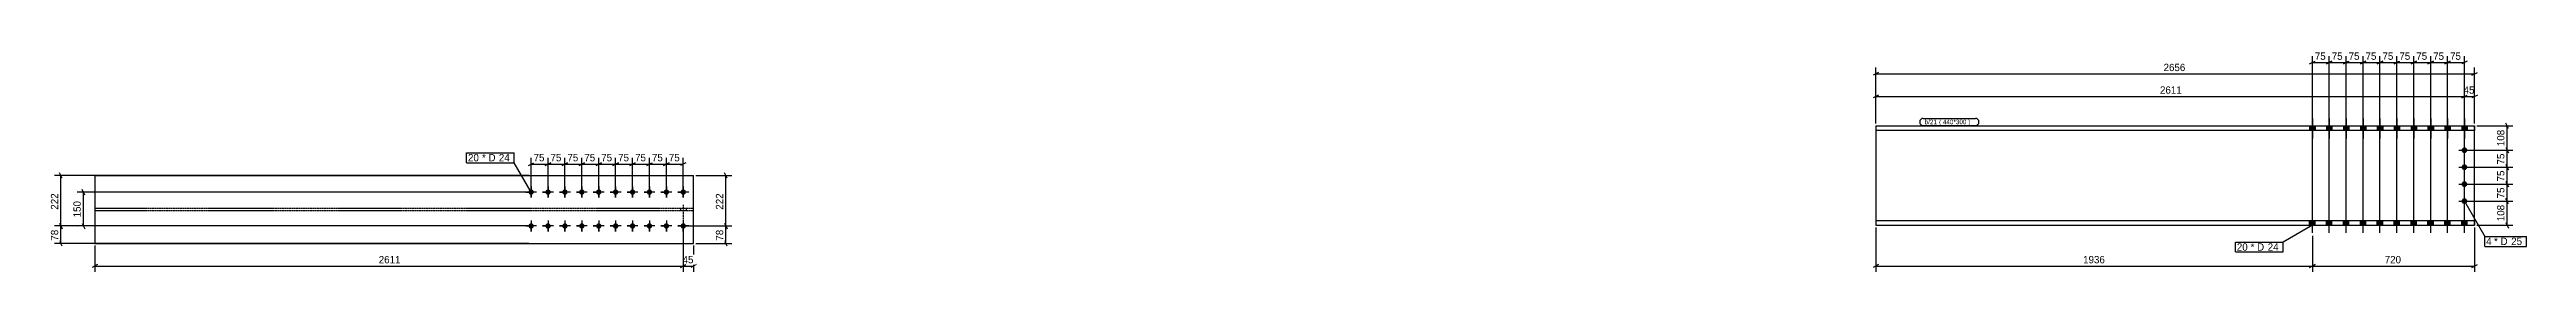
# Model space of a CAD drawing. Header units: millimetres. Extents: x 26 to 11014, y 32 to 1008.
import ezdxf

# ---------------------------------------------------------------- set-up
doc = ezdxf.new("R2010")
doc.units = ezdxf.units.MM
doc.linetypes.add('DXK_LINE_DOT2', pattern=[3.9198, 1.9599, -1.9599])
doc.linetypes.add('DXK_LINE_DOT4', pattern=[0.9408, 0.4704, -0.4704])
doc.styles.add('Comic Sans MS', font='COMIC.TTF', dxfattribs={"height": 0.2})

msp = doc.modelspace()

# ---------------------------------------------------------------- hatches: boundary and pattern name
at = {"linetype": 'Continuous'}
for points in [[(10052, 657), (10076, 657), (10076, 678), (10052, 678)], [(10052, 657), (10076, 657), (10076, 678), (10052, 678)], [(10127, 657), (10151, 657), (10151, 678), (10127, 678)], [(10127, 657), (10151, 657), (10151, 678), (10127, 678)], [(10202, 657), (10226, 657), (10226, 678), (10202, 678)], [(10202, 657), (10226, 657), (10226, 678), (10202, 678)], [(10277, 657), (10301, 657), (10301, 678), (10277, 678)], [(10277, 657), (10301, 657), (10301, 678), (10277, 678)], [(10352, 657), (10376, 657), (10376, 678), (10352, 678)], [(10352, 657), (10376, 657), (10376, 678), (10352, 678)], [(10427, 657), (10451, 657), (10451, 678), (10427, 678)], [(10427, 657), (10451, 657), (10451, 678), (10427, 678)], [(10502, 657), (10526, 657), (10526, 678), (10502, 678)], [(10502, 657), (10526, 657), (10526, 678), (10502, 678)], [(10577, 657), (10601, 657), (10601, 678), (10577, 678)], [(10577, 657), (10601, 657), (10601, 678), (10577, 678)], [(10652, 657), (10676, 657), (10676, 678), (10652, 678)], [(10652, 657), (10676, 657), (10676, 678), (10652, 678)], [(10727, 657), (10751, 657), (10751, 678), (10727, 678)], [(10727, 657), (10751, 657), (10751, 678), (10727, 678)], [(10726, 570), (10726, 573), (10727, 575), (10729, 577), (10730, 579), (10732, 581), (10735, 582), (10737, 583), (10740, 583), (10743, 582), (10745, 581), (10747, 579), (10749, 577), (10750, 575), (10751, 573), (10751, 570), (10751, 568), (10750, 565), (10749, 563), (10747, 561), (10745, 559), (10743, 558), (10740, 558), (10737, 558), (10735, 558), (10732, 559), (10730, 561), (10729, 563), (10727, 565), (10726, 568)], [(10726, 495), (10726, 498), (10727, 500), (10729, 502), (10730, 504), (10732, 506), (10735, 507), (10737, 508), (10740, 508), (10743, 507), (10745, 506), (10747, 504), (10749, 502), (10750, 500), (10751, 498), (10751, 495), (10751, 493), (10750, 490), (10749, 488), (10747, 486), (10745, 484), (10743, 483), (10740, 483), (10737, 483), (10735, 483), (10732, 484), (10730, 486), (10729, 488), (10727, 490), (10726, 493)], [(2162, 373, -1), (2162, 397, -1)], [(2237, 373, -1), (2237, 397, -1)], [(2312, 373, -1), (2312, 397, -1)], [(2387, 373, -1), (2387, 397, -1)], [(2462, 373, -1), (2462, 397, -1)], [(2537, 373, -1), (2537, 397, -1)], [(2612, 373, -1), (2612, 397, -1)], [(2687, 373, -1), (2687, 397, -1)], [(2762, 373, -1), (2762, 397, -1)], [(2837, 373, -1), (2837, 397, -1)], [(10726, 420), (10726, 423), (10727, 425), (10729, 427), (10730, 429), (10732, 431), (10735, 432), (10737, 433), (10740, 433), (10743, 432), (10745, 431), (10747, 429), (10749, 427), (10750, 425), (10751, 423), (10751, 420), (10751, 418), (10750, 415), (10749, 413), (10747, 411), (10745, 409), (10743, 408), (10740, 408), (10737, 408), (10735, 408), (10732, 409), (10730, 411), (10729, 413), (10727, 415), (10726, 418)], [(10726, 345), (10726, 348), (10727, 350), (10729, 352), (10730, 354), (10732, 356), (10735, 357), (10737, 358), (10740, 358), (10743, 357), (10745, 356), (10747, 354), (10749, 352), (10750, 350), (10751, 348), (10751, 345), (10751, 343), (10750, 340), (10749, 338), (10747, 336), (10745, 334), (10743, 333), (10740, 333), (10737, 333), (10735, 333), (10732, 334), (10730, 336), (10729, 338), (10727, 340), (10726, 343)], [(2162, 223, -1), (2162, 247, -1)], [(2237, 223, -1), (2237, 247, -1)], [(2312, 223, -1), (2312, 247, -1)], [(2387, 223, -1), (2387, 247, -1)], [(2462, 223, -1), (2462, 247, -1)], [(2537, 223, -1), (2537, 247, -1)], [(2612, 223, -1), (2612, 247, -1)], [(2687, 223, -1), (2687, 247, -1)], [(2762, 223, -1), (2762, 247, -1)], [(2837, 223, -1), (2837, 247, -1)], [(10052, 238), (10076, 238), (10076, 259), (10052, 259)], [(10052, 238), (10076, 238), (10076, 259), (10052, 259)], [(10127, 238), (10151, 238), (10151, 259), (10127, 259)], [(10127, 238), (10151, 238), (10151, 259), (10127, 259)], [(10202, 238), (10226, 238), (10226, 259), (10202, 259)], [(10202, 238), (10226, 238), (10226, 259), (10202, 259)], [(10277, 238), (10301, 238), (10301, 259), (10277, 259)], [(10277, 238), (10301, 238), (10301, 259), (10277, 259)], [(10352, 238), (10376, 238), (10376, 259), (10352, 259)], [(10352, 238), (10376, 238), (10376, 259), (10352, 259)], [(10427, 238), (10451, 238), (10451, 259), (10427, 259)], [(10427, 238), (10451, 238), (10451, 259), (10427, 259)], [(10502, 238), (10526, 238), (10526, 259), (10502, 259)], [(10502, 238), (10526, 238), (10526, 259), (10502, 259)], [(10577, 238), (10601, 238), (10601, 259), (10577, 259)], [(10577, 238), (10601, 238), (10601, 259), (10577, 259)], [(10652, 238), (10676, 238), (10676, 259), (10652, 259)], [(10652, 238), (10676, 238), (10676, 259), (10652, 259)], [(10727, 238), (10751, 238), (10751, 259), (10727, 259)], [(10727, 238), (10751, 238), (10751, 259), (10727, 259)]]:
    msp.add_hatch(color=3, dxfattribs=at).paths.add_polyline_path(points)

# ---------------------------------------------------------------- linework, layer by layer
at = {"color": 8, "linetype": 'Continuous'}
for p, q in [((8140, 914), (8116, 902)), ((8128, 688), (8128, 936)), ((10052, 952), (10076, 964)), ((10064, 286), (10064, 986)), ((10127, 952), (10151, 964)), ((10139, 286), (10139, 986)), ((10139, 958), (10214, 958)), ((10226, 964), (10202, 952)), ((10214, 286), (10214, 986)), ((10277, 952), (10301, 964)), ((10289, 286), (10289, 986)), ((10352, 952), (10376, 964)), ((10364, 286), (10364, 986)), ((10364, 958), (10439, 958)), ((10451, 964), (10427, 952)), ((10439, 286), (10439, 986)), ((10502, 952), (10526, 964)), ((10514, 286), (10514, 986)), ((10577, 952), (10601, 964)), ((10589, 286), (10589, 986)), ((10652, 952), (10676, 964)), ((10664, 286), (10664, 986)), ((10664, 958), (10739, 958)), ((10751, 964), (10727, 952)), ((8140, 814), (8116, 802)), ((8128, 688), (8128, 836)), ((10727, 802), (10751, 814)), ((10739, 580), (10739, 836)), ((10739, 808), (10784, 808)), ((10796, 814), (10772, 802)), ((10784, 688), (10784, 836)), ((10794, 678), (10954, 678)), ((10934, 666), (10922, 690)), ((10928, 570), (10928, 678)), ((10749, 570), (10954, 570)), ((10922, 582), (10934, 558)), ((2152, 458), (48, 458)), ((82, 446), (70, 470)), ((2150, 503), (2174, 515)), ((2162, 395), (2162, 537)), ((2225, 503), (2249, 515)), ((2237, 395), (2237, 537)), ((2300, 503), (2324, 515)), ((2312, 395), (2312, 537)), ((2375, 503), (2399, 515)), ((2387, 395), (2387, 537)), ((2450, 503), (2474, 515)), ((2462, 395), (2462, 537)), ((2525, 503), (2549, 515)), ((2537, 395), (2537, 537)), ((2600, 503), (2624, 515)), ((2612, 395), (2612, 537)), ((2612, 509), (2687, 509)), ((2699, 515), (2675, 503)), ((2687, 395), (2687, 537)), ((2750, 503), (2774, 515)), ((2762, 395), (2762, 537)), ((2762, 509), (2837, 509)), ((2849, 515), (2825, 503)), ((2837, 395), (2837, 537)), ((2892, 458), (3052, 458)), ((3032, 446), (3020, 470)), ((3026, 235), (3026, 458)), ((10749, 495), (10954, 495)), ((10934, 483), (10922, 507)), ((2152, 385), (148, 384)), ((182, 372), (170, 396)), ((176, 234), (176, 384)), ((10749, 420), (10954, 420)), ((10749, 345), (10954, 345)), ((10934, 408), (10922, 432)), ((10934, 333), (10922, 357)), ((2152, 235), (148, 234)), ((170, 246), (182, 222)), ((2837, 225), (2837, 32)), ((2847, 235), (3052, 235)), ((2847, 235), (3052, 235)), ((3020, 247), (3032, 223)), ((3026, 158), (3026, 235)), ((8128, 228), (8128, 32)), ((10784, 228), (10784, 32)), ((10794, 238), (10954, 238)), ((10922, 250), (10934, 226)), ((82, 146), (70, 170)), ((226, 148), (226, 32)), ((2882, 148), (2882, 32)), ((3032, 146), (3020, 170)), ((10064, 191), (10064, 32)), ((10064, 191), (10064, 32)), ((238, 64), (214, 52)), ((2825, 52), (2849, 64)), ((2837, 58), (2882, 58)), ((2894, 64), (2870, 52)), ((8140, 64), (8116, 52)), ((8128, 58), (10064, 58)), ((10076, 64), (10052, 52)), ((10052, 52), (10076, 64)), ((10064, 58), (10784, 58)), ((10772, 52), (10796, 64))]:
    msp.add_line(p, q, dxfattribs=at)
at = {"color": 7, "linetype": 'Continuous'}
for p, q in [((8128, 678), (8128, 238)), ((8128, 678), (10784, 678)), ((10784, 678), (10784, 657)), ((10784, 657), (8128, 657)), ((10784, 259), (10784, 657)), ((226, 458), (226, 158)), ((226, 458), (2882, 458)), ((2882, 158), (2882, 458)), ((8128, 259), (10784, 259)), ((8128, 238), (10784, 238)), ((10784, 259), (10784, 238)), ((226, 158), (2882, 158))]:
    msp.add_line(p, q, dxfattribs=at)
at = {"color": 3, "linetype": 'Continuous'}
for p, q in [((10052, 678), (10052, 657)), ((10052, 678), (10052, 657)), ((10064, 711), (10064, 622)), ((10064, 711), (10064, 622)), ((10076, 678), (10076, 657)), ((10076, 678), (10076, 657)), ((10127, 678), (10127, 657)), ((10127, 678), (10127, 657)), ((10139, 711), (10139, 622)), ((10139, 711), (10139, 622)), ((10151, 678), (10151, 657)), ((10151, 678), (10151, 657)), ((10202, 678), (10202, 657)), ((10202, 678), (10202, 657)), ((10214, 711), (10214, 622)), ((10214, 711), (10214, 622)), ((10226, 678), (10226, 657)), ((10226, 678), (10226, 657)), ((10277, 678), (10277, 657)), ((10277, 678), (10277, 657)), ((10289, 711), (10289, 622)), ((10289, 711), (10289, 622)), ((10301, 678), (10301, 657)), ((10301, 678), (10301, 657)), ((10352, 678), (10352, 657)), ((10352, 678), (10352, 657)), ((10364, 711), (10364, 622)), ((10364, 711), (10364, 622)), ((10376, 678), (10376, 657)), ((10376, 678), (10376, 657)), ((10427, 678), (10427, 657)), ((10427, 678), (10427, 657)), ((10439, 711), (10439, 622)), ((10439, 711), (10439, 622)), ((10451, 678), (10451, 657)), ((10451, 678), (10451, 657)), ((10502, 678), (10502, 657)), ((10502, 678), (10502, 657)), ((10514, 711), (10514, 622)), ((10514, 711), (10514, 622)), ((10526, 678), (10526, 657)), ((10526, 678), (10526, 657)), ((10577, 678), (10577, 657)), ((10577, 678), (10577, 657)), ((10589, 711), (10589, 622)), ((10589, 711), (10589, 622)), ((10601, 678), (10601, 657)), ((10601, 678), (10601, 657)), ((10652, 678), (10652, 657)), ((10652, 678), (10652, 657)), ((10664, 711), (10664, 622)), ((10664, 711), (10664, 622)), ((10676, 678), (10676, 657)), ((10676, 678), (10676, 657)), ((10727, 678), (10727, 657)), ((10727, 678), (10727, 657)), ((10739, 711), (10739, 622)), ((10739, 711), (10739, 622)), ((10751, 678), (10751, 657)), ((10751, 678), (10751, 657)), ((10714, 570), (10764, 570)), ((10739, 545), (10739, 595)), ((10714, 495), (10764, 495)), ((10739, 470), (10739, 520)), ((10739, 395), (10739, 445)), ((2186, 385), (2138, 385)), ((2138, 385), (2154, 385)), ((2162, 409), (2162, 361)), ((2162, 409), (2162, 393)), ((2162, 361), (2162, 377)), ((2186, 385), (2170, 385)), ((2261, 385), (2213, 385)), ((2213, 385), (2229, 385)), ((2237, 409), (2237, 361)), ((2237, 409), (2237, 393)), ((2237, 361), (2237, 377)), ((2261, 385), (2245, 385)), ((2336, 385), (2288, 385)), ((2288, 385), (2304, 385)), ((2312, 409), (2312, 361)), ((2312, 409), (2312, 393)), ((2312, 361), (2312, 377)), ((2336, 385), (2320, 385)), ((2411, 385), (2363, 385)), ((2363, 385), (2379, 385)), ((2387, 409), (2387, 361)), ((2387, 409), (2387, 393)), ((2387, 361), (2387, 377)), ((2411, 385), (2395, 385)), ((2486, 385), (2438, 385)), ((2438, 385), (2454, 385)), ((2462, 409), (2462, 361)), ((2462, 409), (2462, 393)), ((2462, 361), (2462, 377)), ((2486, 385), (2470, 385)), ((2561, 385), (2513, 385)), ((2513, 385), (2529, 385)), ((2537, 409), (2537, 361)), ((2537, 409), (2537, 393)), ((2537, 361), (2537, 377)), ((2561, 385), (2545, 385)), ((2636, 385), (2588, 385)), ((2588, 385), (2604, 385)), ((2612, 409), (2612, 361)), ((2612, 409), (2612, 393)), ((2612, 361), (2612, 377)), ((2636, 385), (2620, 385)), ((2711, 385), (2663, 385)), ((2663, 385), (2679, 385)), ((2687, 409), (2687, 361)), ((2687, 409), (2687, 393)), ((2687, 361), (2687, 377)), ((2711, 385), (2695, 385)), ((2786, 385), (2738, 385)), ((2738, 385), (2754, 385)), ((2762, 409), (2762, 361)), ((2762, 409), (2762, 393)), ((2762, 361), (2762, 377)), ((2786, 385), (2770, 385)), ((2861, 385), (2813, 385)), ((2813, 385), (2829, 385)), ((2837, 409), (2837, 361)), ((2837, 409), (2837, 393)), ((2837, 361), (2837, 377)), ((2861, 385), (2845, 385)), ((10714, 420), (10764, 420)), ((10714, 345), (10764, 345)), ((10739, 320), (10739, 370)), ((2186, 235), (2138, 235)), ((2138, 235), (2154, 235)), ((2162, 259), (2162, 211)), ((2162, 259), (2162, 243)), ((2162, 211), (2162, 227)), ((2186, 235), (2170, 235)), ((2261, 235), (2213, 235)), ((2213, 235), (2229, 235)), ((2237, 259), (2237, 211)), ((2237, 259), (2237, 243)), ((2237, 211), (2237, 227)), ((2261, 235), (2245, 235)), ((2336, 235), (2288, 235)), ((2288, 235), (2304, 235)), ((2312, 259), (2312, 211)), ((2312, 259), (2312, 243)), ((2312, 211), (2312, 227)), ((2336, 235), (2320, 235)), ((2411, 235), (2363, 235)), ((2363, 235), (2379, 235)), ((2387, 259), (2387, 211)), ((2387, 259), (2387, 243)), ((2387, 211), (2387, 227)), ((2411, 235), (2395, 235)), ((2486, 235), (2438, 235)), ((2438, 235), (2454, 235)), ((2462, 259), (2462, 211)), ((2462, 259), (2462, 243)), ((2462, 211), (2462, 227)), ((2486, 235), (2470, 235)), ((2561, 235), (2513, 235)), ((2513, 235), (2529, 235)), ((2537, 259), (2537, 211)), ((2537, 259), (2537, 243)), ((2537, 211), (2537, 227)), ((2561, 235), (2545, 235)), ((2636, 235), (2588, 235)), ((2588, 235), (2604, 235)), ((2612, 259), (2612, 211)), ((2612, 259), (2612, 243)), ((2612, 211), (2612, 227)), ((2636, 235), (2620, 235)), ((2711, 235), (2663, 235)), ((2663, 235), (2679, 235)), ((2687, 259), (2687, 211)), ((2687, 259), (2687, 243)), ((2687, 211), (2687, 227)), ((2711, 235), (2695, 235)), ((2786, 235), (2738, 235)), ((2738, 235), (2754, 235)), ((2762, 259), (2762, 211)), ((2762, 259), (2762, 243)), ((2762, 211), (2762, 227)), ((2786, 235), (2770, 235)), ((2861, 235), (2813, 235)), ((2813, 235), (2829, 235)), ((2837, 259), (2837, 211)), ((2837, 259), (2837, 243)), ((2837, 211), (2837, 227)), ((2861, 235), (2845, 235)), ((10052, 238), (10052, 259)), ((10052, 238), (10052, 259)), ((10064, 204), (10064, 294)), ((10064, 204), (10064, 294)), ((10076, 238), (10076, 259)), ((10076, 238), (10076, 259)), ((10127, 238), (10127, 259)), ((10127, 238), (10127, 259)), ((10139, 204), (10139, 294)), ((10139, 204), (10139, 294)), ((10151, 238), (10151, 259)), ((10151, 238), (10151, 259)), ((10202, 238), (10202, 259)), ((10202, 238), (10202, 259)), ((10214, 204), (10214, 294)), ((10214, 204), (10214, 294)), ((10226, 238), (10226, 259)), ((10226, 238), (10226, 259)), ((10277, 238), (10277, 259)), ((10277, 238), (10277, 259)), ((10289, 204), (10289, 294)), ((10289, 204), (10289, 294)), ((10301, 238), (10301, 259)), ((10301, 238), (10301, 259)), ((10352, 238), (10352, 259)), ((10352, 238), (10352, 259)), ((10364, 204), (10364, 294)), ((10364, 204), (10364, 294)), ((10376, 238), (10376, 259)), ((10376, 238), (10376, 259)), ((10427, 238), (10427, 259)), ((10427, 238), (10427, 259)), ((10439, 204), (10439, 294)), ((10439, 204), (10439, 294)), ((10451, 238), (10451, 259)), ((10451, 238), (10451, 259)), ((10502, 238), (10502, 259)), ((10502, 238), (10502, 259)), ((10514, 204), (10514, 294)), ((10514, 204), (10514, 294)), ((10526, 238), (10526, 259)), ((10526, 238), (10526, 259)), ((10577, 238), (10577, 259)), ((10577, 238), (10577, 259)), ((10589, 204), (10589, 294)), ((10589, 204), (10589, 294)), ((10601, 238), (10601, 259)), ((10601, 238), (10601, 259)), ((10652, 238), (10652, 259)), ((10652, 238), (10652, 259)), ((10664, 204), (10664, 294)), ((10664, 204), (10664, 294)), ((10676, 238), (10676, 259)), ((10676, 238), (10676, 259)), ((10727, 238), (10727, 259)), ((10727, 238), (10727, 259)), ((10739, 204), (10739, 294)), ((10739, 204), (10739, 294)), ((10751, 238), (10751, 259)), ((10751, 238), (10751, 259))]:
    msp.add_line(p, q, dxfattribs=at)
at = {"color": 7, "linetype": 'DXK_LINE_DOT4'}
for p, q in [((10784, 657), (10784, 678)), ((10784, 259), (10784, 657)), ((2882, 313), (226, 313)), ((2882, 302), (226, 302)), ((10784, 238), (10784, 259))]:
    msp.add_line(p, q, dxfattribs=at)
at = {"color": 3, "linetype": 'DXK_LINE_DOT2'}
for p, q in [((2825, 313), (2825, 302)), ((2825, 313), (2825, 302)), ((2825, 313), (2825, 302)), ((2825, 313), (2825, 302)), ((2837, 328), (2837, 258)), ((2837, 328), (2837, 258)), ((2837, 328), (2837, 258)), ((2837, 328), (2837, 258)), ((2850, 313), (2850, 302)), ((2850, 313), (2850, 302)), ((2850, 313), (2850, 302)), ((2850, 313), (2850, 302))]:
    msp.add_line(p, q, dxfattribs=at)

# ---------------------------------------------------------------- wipeouts: each hides what was drawn before it
at = {"color": 0}
for points in [[(1934, 521), (1934, 553), (1882, 553), (1882, 521)], [(9781, 126), (9781, 158), (9729, 158), (9729, 126)]]:
    msp.add_wipeout(points, dxfattribs=at)

# ---------------------------------------------------------------- next in the draw order: wipeouts: each hides what was drawn before it
for points in [[(10209, 964), (10209, 1008), (10144, 1008), (10144, 964)], [(10434, 964), (10434, 1008), (10369, 1008), (10369, 964)], [(10794, 814), (10794, 858), (10729, 858), (10729, 814)], [(8402, 685), (8402, 705), (8344, 705), (8344, 685)], [(10922, 666), (10877, 666), (10877, 582), (10922, 582)], [(1934, 521), (1934, 553), (1882, 553), (1882, 521)], [(2682, 515), (2682, 560), (2617, 560), (2617, 515)], [(2832, 515), (2832, 560), (2767, 560), (2767, 515)], [(170, 351), (126, 351), (126, 267), (170, 267)], [(3020, 392), (2976, 392), (2976, 301), (3020, 301)], [(9781, 126), (9781, 158), (9729, 158), (9729, 126)], [(10861, 151), (10861, 183), (10835, 183), (10835, 151)], [(2892, 64), (2892, 108), (2827, 108), (2827, 64)], [(9151, 64), (9151, 108), (9041, 108), (9041, 64)], [(10469, 64), (10469, 108), (10378, 108), (10378, 64)]]:
    msp.add_wipeout(points, dxfattribs=at)

# ---------------------------------------------------------------- next in the draw order: linework, layer by layer
at = {"color": 8, "linetype": 'Continuous'}
for p, q in [((10064, 958), (10139, 958)), ((10151, 964), (10127, 952)), ((10139, 286), (10139, 986)), ((10202, 952), (10226, 964)), ((10214, 286), (10214, 986)), ((10289, 958), (10364, 958)), ((10376, 964), (10352, 952)), ((10364, 286), (10364, 986)), ((10427, 952), (10451, 964)), ((10439, 286), (10439, 986)), ((10739, 286), (10739, 986)), ((10772, 902), (10796, 914)), ((10784, 688), (10784, 936)), ((8128, 808), (10739, 808)), ((10727, 802), (10751, 814)), ((10739, 580), (10739, 836)), ((10749, 570), (10954, 570)), ((10922, 582), (10934, 558)), ((10928, 495), (10928, 570)), ((76, 235), (76, 458)), ((2537, 509), (2612, 509)), ((2624, 515), (2600, 503)), ((2612, 395), (2612, 537)), ((2675, 503), (2699, 515)), ((2687, 395), (2687, 537)), ((2687, 509), (2762, 509)), ((2774, 515), (2750, 503)), ((2762, 395), (2762, 537)), ((2152, 235), (48, 235)), ((2152, 235), (48, 235)), ((70, 247), (82, 223)), ((76, 158), (76, 235)), ((2837, 225), (2837, 32)), ((3020, 247), (3032, 223)), ((2892, 158), (3052, 158)), ((226, 58), (2837, 58)), ((2825, 52), (2849, 64))]:
    msp.add_line(p, q, dxfattribs=at)
at = {"color": 7, "linetype": 'Continuous'}
for p, q in [((1876, 515), (1876, 559)), ((9723, 120), (9723, 164))]:
    msp.add_line(p, q, dxfattribs=at)

# ---------------------------------------------------------------- next in the draw order: texts
at = {"color": 3, "style": 'Comic Sans MS'}
for s, p in [('75', (10150, 970)), ('75', (10375, 970)), ('45', (10735, 820)), ('45', (2834, 70)), ('1936', (9047, 70)), ('720', (10385, 70))]:
    msp.add_text(s, height=32.4, dxfattribs=at).set_placement(p)
for s, rotation, p in [('75', 0.0286, (2623, 521)), ('75', 0.0286, (2773, 521)), ('108', 90.0002, (10916, 588)), ('150', 90.0289, (164, 273)), ('222', 90.0002, (3014, 307))]:
    msp.add_text(s, height=32.4, rotation=rotation, dxfattribs=at).set_placement(p)

# ---------------------------------------------------------------- next in the draw order: wipeouts: each hides what was drawn before it
at = {"color": 0}
for points in [[(8402, 685), (8402, 705), (8344, 705), (8344, 685)], [(2010, 521), (2010, 553), (1944, 553), (1944, 521)], [(9856, 126), (9856, 158), (9790, 158), (9790, 126)], [(10861, 151), (10861, 183), (10835, 183), (10835, 151)]]:
    msp.add_wipeout(points, dxfattribs=at)

# ---------------------------------------------------------------- next in the draw order: linework, layer by layer
at = {"color": 7, "linetype": 'Continuous'}
msp.add_arc((8338, 695), 16, 90, 270, dxfattribs=at)

# ---------------------------------------------------------------- next in the draw order: wipeouts: each hides what was drawn before it
at = {"color": 0}
for points in [[(10134, 964), (10134, 1008), (10069, 1008), (10069, 964)], [(10359, 964), (10359, 1008), (10294, 1008), (10294, 964)], [(10734, 964), (10734, 1008), (10669, 1008), (10669, 964)], [(9485, 814), (9485, 858), (9382, 858), (9382, 814)], [(8563, 685), (8563, 705), (8408, 705), (8408, 685)], [(2010, 521), (2010, 553), (1944, 553), (1944, 521)], [(2607, 515), (2607, 560), (2542, 560), (2542, 515)], [(2757, 515), (2757, 560), (2692, 560), (2692, 515)], [(10922, 565), (10877, 565), (10877, 500), (10922, 500)], [(70, 392), (26, 392), (26, 301), (70, 301)], [(3020, 229), (2976, 229), (2976, 164), (3020, 164)], [(9856, 126), (9856, 158), (9790, 158), (9790, 126)], [(1583, 64), (1583, 108), (1480, 108), (1480, 64)]]:
    msp.add_wipeout(points, dxfattribs=at)

# ---------------------------------------------------------------- next in the draw order: linework, layer by layer
at = {"color": 8, "linetype": 'Continuous'}
for p, q in [((8128, 908), (10784, 908)), ((10214, 958), (10289, 958)), ((10301, 964), (10277, 952)), ((10289, 286), (10289, 986)), ((10589, 958), (10664, 958)), ((10676, 964), (10652, 952)), ((10664, 286), (10664, 986)), ((2462, 509), (2537, 509)), ((2549, 515), (2525, 503)), ((2537, 395), (2537, 537)), ((10749, 495), (10954, 495)), ((10922, 507), (10934, 483)), ((10928, 420), (10928, 495)), ((70, 247), (82, 223)), ((2152, 158), (48, 158))]:
    msp.add_line(p, q, dxfattribs=at)

# ---------------------------------------------------------------- next in the draw order: texts
at = {"color": 3, "style": 'Comic Sans MS'}
for s, p in [('75', (10075, 970)), ('75', (10300, 970)), ('75', (10675, 970)), ('2611', (9388, 820)), ('20', (1882, 521)), ('20', (9729, 126)), ('2611', (1486, 70))]:
    msp.add_text(s, height=32.4, dxfattribs=at).set_placement(p)
for s, rotation, p in [('75', 0.0286, (2548, 521)), ('75', 0.0286, (2698, 521)), ('75', 90.0002, (10916, 507)), ('222', 90.0002, (64, 307)), ('78', 90.0002, (3014, 170))]:
    msp.add_text(s, height=32.4, rotation=rotation, dxfattribs=at).set_placement(p)

# ---------------------------------------------------------------- next in the draw order: wipeouts: each hides what was drawn before it
at = {"color": 0}
for points in [[(8563, 685), (8563, 705), (8408, 705), (8408, 685)], [(2071, 521), (2071, 553), (2019, 553), (2019, 521)], [(9918, 126), (9918, 158), (9866, 158), (9866, 126)]]:
    msp.add_wipeout(points, dxfattribs=at)

# ---------------------------------------------------------------- next in the draw order: linework, layer by layer
at = {"color": 7, "linetype": 'Continuous'}
for p, q in [((8338, 711), (8569, 711)), ((8338, 679), (8569, 679))]:
    msp.add_line(p, q, dxfattribs=at)
msp.add_arc((8569, 695), 16, 270, 90, dxfattribs=at)

# ---------------------------------------------------------------- next in the draw order: texts
at = {"color": 3, "style": 'Comic Sans MS'}
for s, height, p in [('b/21', 20.2, (8344, 685)), ('(\xa0440*300\xa0) ', 20.23, (8408, 685))]:
    msp.add_text(s, height=height, dxfattribs=at).set_placement(p)

# ---------------------------------------------------------------- next in the draw order: wipeouts: each hides what was drawn before it
at = {"color": 0}
for points in [[(10284, 964), (10284, 1008), (10219, 1008), (10219, 964)], [(10659, 964), (10659, 1008), (10594, 1008), (10594, 964)], [(9514, 914), (9514, 958), (9397, 958), (9397, 914)], [(2071, 521), (2071, 553), (2019, 553), (2019, 521)], [(2532, 515), (2532, 560), (2467, 559), (2467, 515)], [(10922, 490), (10877, 490), (10877, 425), (10922, 425)], [(70, 229), (26, 229), (26, 164), (70, 164)], [(9918, 126), (9918, 158), (9866, 158), (9866, 126)]]:
    msp.add_wipeout(points, dxfattribs=at)

# ---------------------------------------------------------------- next in the draw order: linework, layer by layer
at = {"color": 8, "linetype": 'Continuous'}
for p, q in [((10514, 958), (10589, 958)), ((10601, 964), (10577, 952)), ((10589, 286), (10589, 986)), ((2387, 509), (2462, 509)), ((2474, 515), (2450, 503)), ((2462, 395), (2462, 537)), ((10749, 420), (10954, 420)), ((10922, 432), (10934, 408)), ((10928, 345), (10928, 420))]:
    msp.add_line(p, q, dxfattribs=at)
at = {"color": 7, "linetype": 'Continuous'}
for p, q in [((1876, 559), (2087, 559)), ((2087, 515), (2087, 559)), ((1876, 515), (2087, 515)), ((10064, 239), (9934, 164)), ((9723, 164), (9934, 164)), ((9723, 120), (9934, 120)), ((9934, 120), (9934, 164))]:
    msp.add_line(p, q, dxfattribs=at)

# ---------------------------------------------------------------- next in the draw order: texts
at = {"color": 3, "style": 'Comic Sans MS'}
for s, p in [('75', (10225, 970)), ('75', (10600, 970)), ('2656', (9404, 920)), ('* D', (1944, 521)), ('24', (2019, 521)), ('* D', (9790, 126)), ('24', (9866, 126))]:
    msp.add_text(s, height=32.4, dxfattribs=at).set_placement(p)
for s, rotation, p in [('75', 0.0286, (2473, 521)), ('75', 90.0002, (10916, 432)), ('78', 90.0002, (64, 170))]:
    msp.add_text(s, height=32.4, rotation=rotation, dxfattribs=at).set_placement(p)

# ---------------------------------------------------------------- next in the draw order: wipeouts: each hides what was drawn before it
at = {"color": 0}
for points in [[(10584, 964), (10584, 1008), (10519, 1008), (10519, 964)], [(2457, 515), (2457, 559), (2392, 559), (2392, 515)], [(10922, 415), (10877, 415), (10877, 350), (10922, 350)]]:
    msp.add_wipeout(points, dxfattribs=at)

# ---------------------------------------------------------------- next in the draw order: linework, layer by layer
at = {"color": 8, "linetype": 'Continuous'}
for p, q in [((10439, 958), (10514, 958)), ((10526, 964), (10502, 952)), ((10514, 286), (10514, 986)), ((2312, 509), (2387, 509)), ((2399, 515), (2375, 503)), ((2387, 395), (2387, 537)), ((10749, 345), (10954, 345)), ((10934, 333), (10922, 357)), ((10928, 238), (10928, 345))]:
    msp.add_line(p, q, dxfattribs=at)

# ---------------------------------------------------------------- next in the draw order: texts
at = {"color": 3, "style": 'Comic Sans MS'}
msp.add_text('75', height=32.4, dxfattribs=at).set_placement((10525, 970))
for rotation, p in [(0.0286, (2398, 521)), (90.0002, (10916, 357))]:
    msp.add_text('75', height=32.4, rotation=rotation, dxfattribs=at).set_placement(p)

# ---------------------------------------------------------------- next in the draw order: wipeouts: each hides what was drawn before it
at = {"color": 0}
for points in [[(10509, 964), (10509, 1008), (10444, 1008), (10444, 964)], [(2382, 515), (2382, 559), (2317, 559), (2317, 515)], [(10922, 333), (10877, 333), (10877, 249), (10922, 249)], [(10937, 151), (10937, 183), (10870, 183), (10870, 151)]]:
    msp.add_wipeout(points, dxfattribs=at)

# ---------------------------------------------------------------- next in the draw order: linework, layer by layer
at = {"color": 8, "linetype": 'Continuous'}
for p, q in [((2237, 509), (2312, 509)), ((2324, 515), (2300, 503)), ((2312, 395), (2312, 537))]:
    msp.add_line(p, q, dxfattribs=at)

# ---------------------------------------------------------------- next in the draw order: texts
at = {"color": 3, "style": 'Comic Sans MS'}
msp.add_text('75', height=32.4, dxfattribs=at).set_placement((10450, 970))
for s, rotation, p in [('75', 0.0286, (2323, 521)), ('108', 90.0002, (10916, 256))]:
    msp.add_text(s, height=32.4, rotation=rotation, dxfattribs=at).set_placement(p)

# ---------------------------------------------------------------- next in the draw order: wipeouts: each hides what was drawn before it
at = {"color": 0}
msp.add_wipeout([(10937, 151), (10937, 183), (10870, 183), (10870, 151)], dxfattribs=at)

# ---------------------------------------------------------------- next in the draw order: linework, layer by layer
at = {"color": 7, "linetype": 'Continuous'}
for p in [(10739, 345), (10829, 145)]:
    msp.add_line(p, (10829, 189), dxfattribs=at)

# ---------------------------------------------------------------- next in the draw order: texts
at = {"color": 3, "style": 'Comic Sans MS'}
msp.add_text('4', height=32.4, dxfattribs=at).set_placement((10835, 151))

# ---------------------------------------------------------------- next in the draw order: wipeouts: each hides what was drawn before it
at = {"color": 0}
for points in [[(2307, 515), (2307, 559), (2242, 559), (2242, 515)], [(10998, 151), (10998, 183), (10946, 183), (10946, 151)]]:
    msp.add_wipeout(points, dxfattribs=at)

# ---------------------------------------------------------------- next in the draw order: linework, layer by layer
at = {"color": 8, "linetype": 'Continuous'}
for p, q in [((2162, 509), (2237, 509)), ((2249, 515), (2225, 503)), ((2237, 395), (2237, 537))]:
    msp.add_line(p, q, dxfattribs=at)

# ---------------------------------------------------------------- next in the draw order: texts
at = {"color": 3, "style": 'Comic Sans MS'}
msp.add_text('75', height=32.4, rotation=0.0286, dxfattribs=at).set_placement((2248, 521))

# ---------------------------------------------------------------- next in the draw order: wipeouts: each hides what was drawn before it
at = {"color": 0}
msp.add_wipeout([(10998, 151), (10998, 183), (10946, 183), (10946, 151)], dxfattribs=at)

# ---------------------------------------------------------------- next in the draw order: linework, layer by layer
at = {"color": 7, "linetype": 'Continuous'}
for p, q in [((10829, 189), (11014, 189)), ((10829, 145), (11014, 145)), ((11014, 145), (11014, 189))]:
    msp.add_line(p, q, dxfattribs=at)

# ---------------------------------------------------------------- next in the draw order: texts
at = {"color": 3, "style": 'Comic Sans MS'}
for s, p in [('* D', (10870, 151)), ('25', (10946, 151))]:
    msp.add_text(s, height=32.4, dxfattribs=at).set_placement(p)

# ---------------------------------------------------------------- next in the draw order: wipeouts: each hides what was drawn before it
at = {"color": 0}
msp.add_wipeout([(2232, 515), (2232, 559), (2167, 559), (2167, 515)], dxfattribs=at)

# ---------------------------------------------------------------- next in the draw order: linework, layer by layer
at = {"color": 7, "linetype": 'Continuous'}
msp.add_line((2162, 385), (2087, 515), dxfattribs=at)

# ---------------------------------------------------------------- next in the draw order: texts
at = {"color": 3, "style": 'Comic Sans MS'}
msp.add_text('75', height=32.4, rotation=0.0286, dxfattribs=at).set_placement((2173, 521))

doc.saveas('drawing.dxf')
